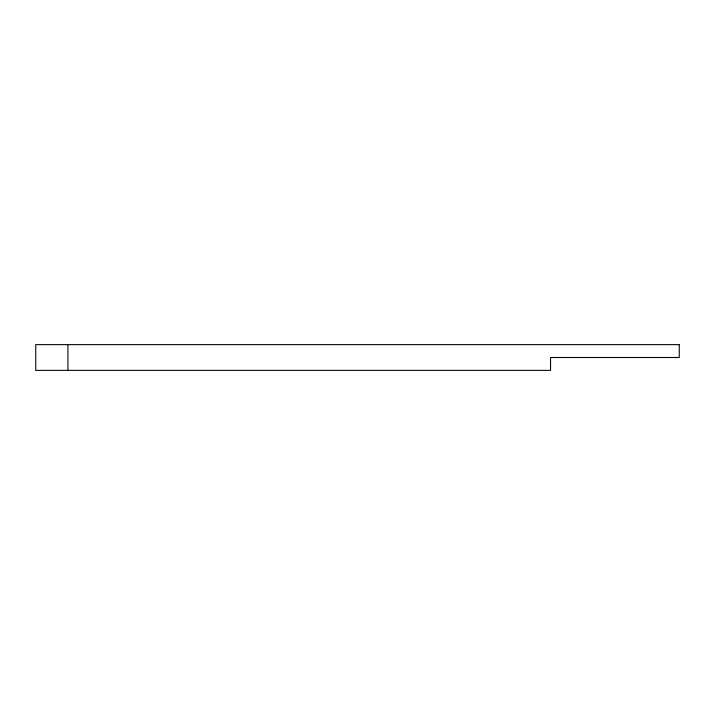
<?xml version="1.0" encoding="UTF-8"?>
<svg xmlns="http://www.w3.org/2000/svg" width="715" height="715" viewBox="0 0 715 715"><rect width="100%" height="100%" fill="white"/><g stroke="black" fill="none" stroke-linecap="round" stroke-linejoin="round"><path stroke-width="1.07" d="M67.925 344.63L67.925 370.37M679.25 344.63L35.75 344.63L35.75 370.37L550.55 370.37L550.55 357.5L679.25 357.5L679.25 344.63"/></g></svg>
